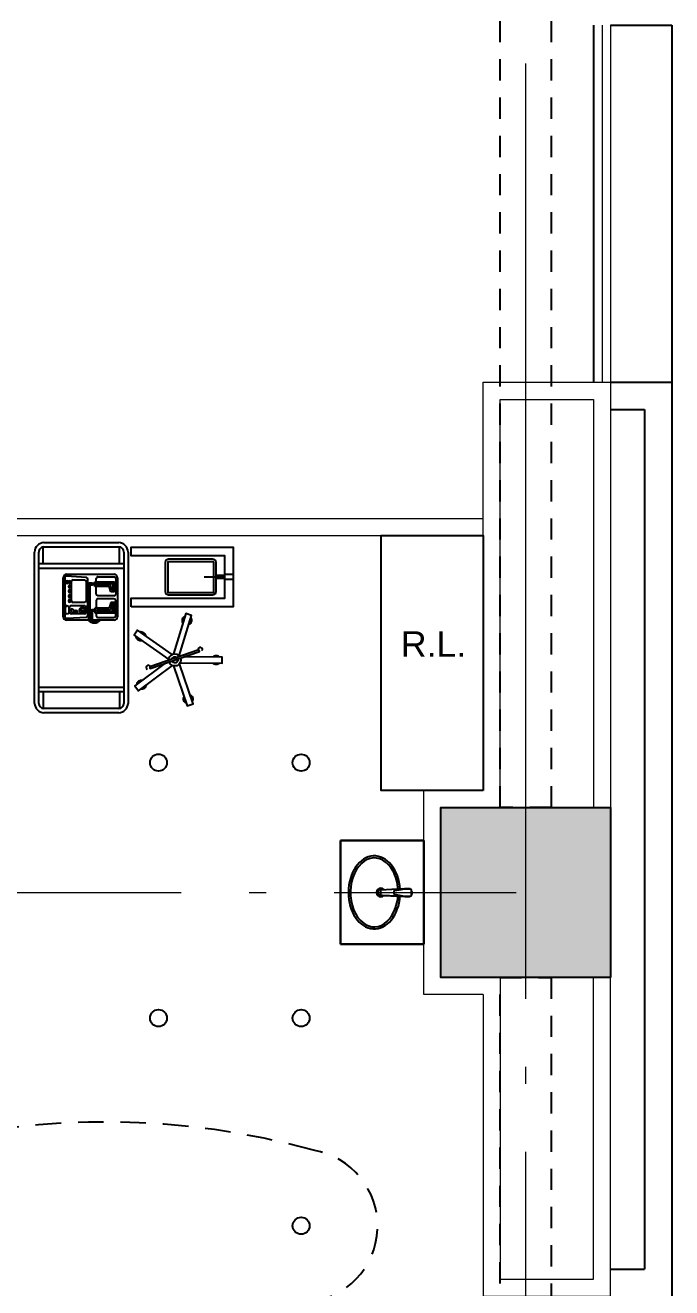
# Model space of a CAD drawing. Header units: metres. Extents: x -22 to 564, y 0 to 143.
# Drawn here: x 143.03 to 146.84, y 38.55 to 45.98 of the extents above; entities that cross this region are included whole.
import ezdxf
from ezdxf.enums import TextEntityAlignment as Align

# ---------------------------------------------------------------- set-up
doc = ezdxf.new("R2010")
doc.units = ezdxf.units.M
for name, pattern in [('EJES630', [6.3, 5.5, -0.4, 0, -0.4]), ('XREF 1N NEURO-ONCOLOGIA$0$HIDDE150', [0.24, 0.15, -0.09]), ('XREF 1N NEURO-ONCOLOGIA$0$HIDDEN2', [0.1875, 0.125, -0.0625])]:
    doc.linetypes.add(name, pattern=pattern)
for name, color, linetype, lineweight in [('EJES', 11, 'EJES630', 0), ('XREF 1N NEURO-ONCOLOGIA$0$HERRERIAS', 1, 'Continuous', 18), ('XREF 1N NEURO-ONCOLOGIA$0$MUROS DE TABLAROCA', 150, 'Continuous', 13)]:
    doc.layers.add(name, color=color, linetype=linetype, lineweight=lineweight)
for name, color, linetype in [('TEXTO', 7, 'Continuous'), ('XREF 1N NEURO-ONCOLOGIA$0$-CG-M-WALL', 7, 'Continuous'), ('XREF 1N NEURO-ONCOLOGIA$0$COLUMNAS', 6, 'Continuous'), ('XREF 1N NEURO-ONCOLOGIA$0$CONTRAVENTEOS', 6, 'XREF 1N NEURO-ONCOLOGIA$0$HIDDEN2'), ('XREF 1N NEURO-ONCOLOGIA$0$LAMPARAS 1', 112, 'Continuous'), ('XREF 1N NEURO-ONCOLOGIA$0$MOBILIARIO', 161, 'Continuous'), ('XREF 1N NEURO-ONCOLOGIA$0$Mobiliario Fijo', 40, 'Continuous'), ('XREF 1N NEURO-ONCOLOGIA$0$MUROS BAJOS', 2, 'Continuous'), ('XREF 1N NEURO-ONCOLOGIA$0$NOVIDESA', 11, 'Continuous'), ('XREF 1N NEURO-ONCOLOGIA$0$PLAFONES', 20, 'XREF 1N NEURO-ONCOLOGIA$0$HIDDE150'), ('XREF 1N NEURO-ONCOLOGIA$0$TEX-MOB', 4, 'Continuous')]:
    doc.layers.add(name, color=color, linetype=linetype)
doc.styles.add('100 LOCALES 25', font='arial.ttf', dxfattribs={"height": 0.25})
doc.styles.add('XREF 1N NEURO-ONCOLOGIA$0$HANDLET', font='romans.shx')

# ---------------------------------------------------------------- blocks, each defined once
blk = doc.blocks.new('XREF 1N NEURO-ONCOLOGIA$0$A$Cd5227eae')
for p, q in [((0.05, 0.375), (0.05, 0.4746)), ((0.055, 0.5), (0.495, 0.5)), ((0.055, 0.475), (0.495, 0.475)), ((0.5, 0.375), (0.5, 0.475)), ((0, -0.445), (0, 0.445)), ((0.025, -0.445), (0.025, 0.445)), ((0.525, 0.375), (0.025, 0.375)), ((0.525, 0.445), (0.525, -0.445)), ((0.55, 0.445), (0.55, -0.445)), ((0.525, 0.35), (0.025, 0.35)), ((0.0623, -0.2939), (0.0623, -0.0639)), ((0.0728, -0.069), (0.0728, -0.1599)), ((0.0823, -0.0439), (0.2234, -0.0439)), ((0.1772, -0.059), (0.0828, -0.059)), ((0.1872, -0.0873), (0.1872, -0.069)), ((0.2186, -0.0457), (0.2099, -0.047)), ((0.2186, -0.0508), (0.2099, -0.0521)), ((0.2186, -0.0559), (0.2099, -0.0572)), ((0.2186, -0.061), (0.2099, -0.0622)), ((0.2186, -0.0661), (0.2099, -0.0673)), ((0.2186, -0.0711), (0.2099, -0.0724)), ((0.2326, -0.0481), (0.2239, -0.0494)), ((0.2326, -0.0532), (0.2239, -0.0545)), ((0.2326, -0.0583), (0.2239, -0.0596)), ((0.2326, -0.0634), (0.2239, -0.0646)), ((0.2326, -0.0684), (0.2239, -0.0697)), ((0.2326, -0.0735), (0.2239, -0.0748)), ((0.2334, -0.0439), (0.3623, -0.0439)), ((0.236, -0.0717), (0.236, -0.2849)), ((0.3612, -0.0551), (0.2449, -0.0617)), ((0.3723, -0.2928), (0.3723, -0.0651)), ((0.3823, -0.0639), (0.3823, -0.2939)), ((0.0805, -0.0873), (0.0805, -0.1473)), ((0.1963, -0.0873), (0.0805, -0.0873)), ((0.0805, -0.1473), (0.1021, -0.1473)), ((0.0826, -0.0893), (0.0826, -0.1453)), ((0.1946, -0.0893), (0.0826, -0.0893)), ((0.0826, -0.1453), (0.1006, -0.1453)), ((0.0905, -0.0973), (0.0905, -0.1373)), ((0.1863, -0.0973), (0.0905, -0.0973)), ((0.0905, -0.1373), (0.0946, -0.1373)), ((0.0946, -0.1373), (0.1041, -0.1056)), ((0.1006, -0.1453), (0.1103, -0.1139)), ((0.1021, -0.1473), (0.1115, -0.1156)), ((0.1041, -0.1056), (0.1863, -0.1056)), ((0.1103, -0.1139), (0.1946, -0.1139)), ((0.1115, -0.1156), (0.1963, -0.1156)), ((0.1863, -0.1056), (0.1863, -0.0973)), ((0.1872, -0.1599), (0.1872, -0.1156)), ((0.1946, -0.1139), (0.1946, -0.0893)), ((0.1963, -0.1156), (0.1963, -0.0873)), ((0.1963, -0.0936), (0.1963, -0.1093)), ((0.1987, -0.0936), (0.1963, -0.0936)), ((0.1963, -0.1093), (0.1987, -0.1093)), ((0.1987, -0.1093), (0.1987, -0.0936)), ((0.1987, -0.0971), (0.2049, -0.0971)), ((0.1987, -0.1058), (0.2105, -0.1058)), ((0.2186, -0.0762), (0.2099, -0.0775)), ((0.2186, -0.0813), (0.2099, -0.0826)), ((0.2186, -0.0864), (0.2099, -0.0876)), ((0.2186, -0.0915), (0.2099, -0.0927)), ((0.2326, -0.0786), (0.2239, -0.0799)), ((0.2326, -0.0837), (0.2239, -0.085)), ((0.2326, -0.0888), (0.2239, -0.09)), ((0.2326, -0.0939), (0.2239, -0.0951)), ((0.2326, -0.0989), (0.2239, -0.1002)), ((0.2326, -0.104), (0.2239, -0.1053)), ((0.2326, -0.1091), (0.2239, -0.1104)), ((0.2326, -0.1142), (0.2239, -0.1155)), ((0.2326, -0.1193), (0.2239, -0.1205)), ((0.2326, -0.1244), (0.2239, -0.1256)), ((0.2326, -0.1294), (0.2239, -0.1307)), ((0.2326, -0.1345), (0.2239, -0.1358)), ((0.2326, -0.1396), (0.2239, -0.1409)), ((0.2326, -0.1447), (0.2239, -0.1459)), ((0.2467, -0.1198), (0.2467, -0.0905)), ((0.2567, -0.0805), (0.3338, -0.0805)), ((0.3338, -0.1298), (0.2567, -0.1298)), ((0.2567, -0.1484), (0.3237, -0.1484)), ((0.2815, -0.1083), (0.2601, -0.0995)), ((0.2823, -0.1064), (0.2609, -0.0976)), ((0.3438, -0.0905), (0.3438, -0.1198)), ((0.3491, -0.1208), (0.3491, -0.0895)), ((0.3581, -0.0805), (0.3587, -0.0805)), ((0.3587, -0.1298), (0.3581, -0.1298)), ((0.3677, -0.0895), (0.3677, -0.1208)), ((0.0728, -0.2888), (0.0728, -0.1979)), ((0.0805, -0.2705), (0.0805, -0.2105)), ((0.0805, -0.2105), (0.1021, -0.2105)), ((0.0826, -0.2685), (0.0826, -0.2125)), ((0.0826, -0.2125), (0.1006, -0.2125)), ((0.0828, -0.1699), (0.1772, -0.1699)), ((0.0828, -0.1879), (0.1772, -0.1879)), ((0.0905, -0.2605), (0.0905, -0.2205)), ((0.0905, -0.2205), (0.0946, -0.2205)), ((0.0946, -0.2205), (0.1041, -0.2522)), ((0.1006, -0.2125), (0.1103, -0.2439)), ((0.1021, -0.2105), (0.1115, -0.2422)), ((0.1872, -0.1979), (0.1872, -0.2422)), ((0.2326, -0.1498), (0.2239, -0.151)), ((0.2326, -0.1548), (0.2239, -0.1561)), ((0.2326, -0.1599), (0.2239, -0.1612)), ((0.2326, -0.165), (0.2239, -0.1663)), ((0.2326, -0.1701), (0.2239, -0.1714)), ((0.2326, -0.1752), (0.2239, -0.1764)), ((0.2326, -0.1803), (0.2239, -0.1815)), ((0.2326, -0.1853), (0.2239, -0.1866)), ((0.2326, -0.1904), (0.2239, -0.1917)), ((0.2326, -0.1955), (0.2239, -0.1968)), ((0.2326, -0.2006), (0.2239, -0.2019)), ((0.2326, -0.2057), (0.2239, -0.2069)), ((0.2326, -0.2107), (0.2239, -0.212)), ((0.2326, -0.2158), (0.2239, -0.2171)), ((0.2326, -0.2209), (0.2239, -0.2222)), ((0.2467, -0.2711), (0.2467, -0.1584)), ((0.3337, -0.1584), (0.3337, -0.2711)), ((0.1963, -0.2705), (0.0805, -0.2705)), ((0.1946, -0.2685), (0.0826, -0.2685)), ((0.1863, -0.2605), (0.0905, -0.2605)), ((0.1041, -0.2522), (0.1863, -0.2522)), ((0.1103, -0.2439), (0.1946, -0.2439)), ((0.1115, -0.2422), (0.1963, -0.2422)), ((0.1863, -0.2522), (0.1863, -0.2605)), ((0.1872, -0.2705), (0.1872, -0.2888)), ((0.1946, -0.2439), (0.1946, -0.2685)), ((0.1963, -0.2422), (0.1963, -0.2705)), ((0.1963, -0.2485), (0.1963, -0.2642)), ((0.1987, -0.2485), (0.1963, -0.2485)), ((0.1963, -0.2642), (0.1987, -0.2642)), ((0.1987, -0.2642), (0.1987, -0.2485)), ((0.1987, -0.252), (0.2092, -0.252)), ((0.1987, -0.2607), (0.2105, -0.2607)), ((0.2105, -0.2607), (0.2092, -0.252)), ((0.2156, -0.2607), (0.2143, -0.252)), ((0.2207, -0.2607), (0.2194, -0.252)), ((0.2326, -0.226), (0.2239, -0.2273)), ((0.2326, -0.2311), (0.2239, -0.2323)), ((0.2326, -0.2362), (0.2239, -0.2374)), ((0.2326, -0.2412), (0.2239, -0.2425)), ((0.2326, -0.2463), (0.2239, -0.2476)), ((0.2257, -0.2607), (0.2245, -0.252)), ((0.2308, -0.2607), (0.2296, -0.252)), ((0.2449, -0.2949), (0.3623, -0.3028)), ((0.3237, -0.2811), (0.2567, -0.2811)), ((0.525, -0.35), (0.025, -0.35)), ((0.3623, -0.3139), (0.0823, -0.3139)), ((0.1772, -0.2988), (0.0828, -0.2988)), ((0.025, -0.375), (0.525, -0.375)), ((0.05, -0.375), (0.05, -0.475)), ((0.5, -0.375), (0.5, -0.475)), ((0.495, -0.475), (0.055, -0.475)), ((0.495, -0.5), (0.055, -0.5))]:
    blk.add_line(p, q)
blk.add_circle((0.271, -0.1031), 0.0142)
for centre, radius, start, end in [((0.055, 0.445), 0.055, 90, 180), ((0.055, 0.445), 0.03, 90, 180), ((0.495, 0.445), 0.055, 0, 90), ((0.495, 0.445), 0.03, 0, 90), ((0.495, 0.445), 0.03, 0, 90), ((0.0823, -0.0639), 0.02, 90, 180), ((0.0828, -0.069), 0.01, 90, 180), ((0.1981, -0.076), 0.0477, 43.75531, 137.65966), ((0.199, -0.0726), 0.0377, 48.78092, 130.26383), ((0.1772, -0.069), 0.01, 0, 90), ((0.2118, -0.0445), 0.00318, 169.97079, 233.1301), ((0.2118, -0.0495), 0.00318, 126.8699, 233.1301), ((0.2118, -0.0546), 0.00318, 126.8699, 233.1301), ((0.2118, -0.0597), 0.00318, 126.8699, 233.1301), ((0.2118, -0.0648), 0.00318, 126.8699, 233.1301), ((0.2118, -0.0699), 0.00318, 126.8699, 233.1301), ((0.2118, -0.0749), 0.00318, 126.8699, 233.1301), ((0.2167, -0.0432), 0.00318, 306.8699, 346.94715), ((0.2167, -0.0483), 0.00318, 306.8699, 53.13011), ((0.2167, -0.0533), 0.00318, 306.8699, 53.1301), ((0.2167, -0.0584), 0.00318, 306.8699, 53.13011), ((0.2167, -0.0635), 0.00318, 306.8699, 53.13011), ((0.2167, -0.0686), 0.00318, 306.8699, 53.1301), ((0.2167, -0.0737), 0.00318, 306.8699, 53.13011), ((0.2258, -0.0469), 0.00318, 126.8699, 233.1301), ((0.2258, -0.0519), 0.00318, 126.8699, 233.1301), ((0.2258, -0.057), 0.00318, 126.8699, 233.1301), ((0.2258, -0.0621), 0.00318, 126.8699, 233.1301), ((0.2258, -0.0672), 0.00318, 126.8699, 233.1301), ((0.2258, -0.0723), 0.00318, 126.8699, 233.1301), ((0.2307, -0.0456), 0.00318, 306.8699, 53.1301), ((0.2307, -0.0507), 0.00318, 306.8699, 53.13011), ((0.2307, -0.0557), 0.00318, 306.8699, 53.1301), ((0.2307, -0.0608), 0.00318, 306.8699, 53.13011), ((0.2307, -0.0659), 0.00318, 306.8699, 53.13011), ((0.2307, -0.071), 0.00318, 306.8699, 53.1301), ((0.2307, -0.0761), 0.00318, 306.8699, 53.13011), ((0.246, -0.0717), 0.01, 96.34019, 180), ((0.3623, -0.0651), 0.01, 0, 96.34019), ((0.3623, -0.0639), 0.02, 0, 90), ((0.2044, -0.0915), 0.00557, 265.16623, 347.73161), ((0.2118, -0.08), 0.00318, 126.8699, 233.1301), ((0.2118, -0.0851), 0.00318, 126.8699, 233.1301), ((0.2118, -0.0902), 0.00318, 126.8699, 233.1301), ((0.2078, -0.0948), 0.0113, 283.56273, 17.4393), ((0.2167, -0.0788), 0.00318, 306.8699, 53.13011), ((0.2167, -0.0838), 0.00318, 306.8699, 53.1301), ((0.2167, -0.0889), 0.00318, 306.8699, 53.13011), ((0.2258, -0.0773), 0.00318, 126.8699, 233.1301), ((0.2258, -0.0824), 0.00318, 126.8699, 233.1301), ((0.2258, -0.0875), 0.00318, 126.8699, 233.1301), ((0.2258, -0.0926), 0.00318, 126.8699, 233.1301), ((0.2258, -0.0977), 0.00318, 126.8699, 233.1301), ((0.2258, -0.1028), 0.00318, 126.8699, 233.1301), ((0.2258, -0.1078), 0.00318, 126.8699, 233.1301), ((0.2258, -0.1129), 0.00318, 126.8699, 233.1301), ((0.2258, -0.118), 0.00318, 126.8699, 233.1301), ((0.2258, -0.1231), 0.00318, 126.8699, 233.1301), ((0.2258, -0.1282), 0.00318, 126.8699, 233.1301), ((0.2258, -0.1332), 0.00318, 126.8699, 233.1301), ((0.2258, -0.1383), 0.00318, 126.8699, 233.1301), ((0.2258, -0.1434), 0.00318, 126.8699, 233.1301), ((0.2258, -0.1485), 0.00318, 126.8699, 233.1301), ((0.2307, -0.0812), 0.00318, 306.8699, 53.13011), ((0.2307, -0.0862), 0.00318, 306.8699, 53.1301), ((0.2307, -0.0913), 0.00318, 306.8699, 53.13011), ((0.2307, -0.0964), 0.00318, 306.8699, 53.13011), ((0.2307, -0.1015), 0.00318, 306.8699, 53.1301), ((0.2307, -0.1066), 0.00318, 306.8699, 53.13011), ((0.2307, -0.1116), 0.00318, 306.8699, 53.13011), ((0.2307, -0.1167), 0.00318, 306.8699, 53.1301), ((0.2307, -0.1218), 0.00318, 306.8699, 53.13011), ((0.2307, -0.1269), 0.00318, 306.8699, 53.13011), ((0.2307, -0.132), 0.00318, 306.8699, 53.1301), ((0.2307, -0.1371), 0.00318, 306.8699, 53.13011), ((0.2307, -0.1421), 0.00318, 306.8699, 53.13011), ((0.2307, -0.1472), 0.00318, 306.8699, 53.1301), ((0.2567, -0.0905), 0.01, 90, 180), ((0.2567, -0.1198), 0.01, 180, 270), ((0.2567, -0.1584), 0.01, 90, 180), ((0.2676, -0.1031), 0.016, 53.82594, 306.17406), ((0.2605, -0.0986), 0.00103, 67.71275, 247.71275), ((0.2819, -0.1073), 0.00103, 247.71275, 67.71275), ((0.3237, -0.1584), 0.01, 0, 90), ((0.3338, -0.0905), 0.01, 0, 90), ((0.3338, -0.1198), 0.01, 270, 0), ((0.3581, -0.0895), 0.009, 90, 180), ((0.3581, -0.1208), 0.009, 180, 270), ((0.3587, -0.0895), 0.009, 0, 90), ((0.3587, -0.1208), 0.009, 270, 0), ((0.0828, -0.1599), 0.01, 180, 270), ((0.0828, -0.1979), 0.01, 90, 180), ((0.1772, -0.1599), 0.01, 270, 0), ((0.1772, -0.1979), 0.01, 0, 90), ((0.2258, -0.1536), 0.00318, 126.8699, 233.1301), ((0.2258, -0.1587), 0.00318, 126.8699, 233.1301), ((0.2258, -0.1637), 0.00318, 126.8699, 233.1301), ((0.2258, -0.1688), 0.00318, 126.8699, 233.1301), ((0.2258, -0.1739), 0.00318, 126.8699, 233.1301), ((0.2258, -0.179), 0.00318, 126.8699, 233.1301), ((0.2258, -0.1841), 0.00318, 126.8699, 233.1301), ((0.2258, -0.1891), 0.00318, 126.8699, 233.1301), ((0.2258, -0.1942), 0.00318, 126.8699, 233.1301), ((0.2258, -0.1993), 0.00318, 126.8699, 233.1301), ((0.2258, -0.2044), 0.00318, 126.8699, 233.1301), ((0.2258, -0.2095), 0.00318, 126.8699, 233.1301), ((0.2258, -0.2146), 0.00318, 126.8699, 233.1301), ((0.2258, -0.2196), 0.00318, 126.8699, 233.1301), ((0.2258, -0.2247), 0.00318, 126.8699, 233.1301), ((0.2307, -0.1523), 0.00318, 306.8699, 53.13011), ((0.2307, -0.1574), 0.00318, 306.8699, 53.13011), ((0.2307, -0.1625), 0.00318, 306.8699, 53.1301), ((0.2307, -0.1675), 0.00318, 306.8699, 53.13011), ((0.2307, -0.1726), 0.00318, 306.8699, 53.13011), ((0.2307, -0.1777), 0.00318, 306.8699, 53.1301), ((0.2307, -0.1828), 0.00318, 306.8699, 53.13011), ((0.2307, -0.1879), 0.00318, 306.8699, 53.13011), ((0.2307, -0.193), 0.00318, 306.8699, 53.1301), ((0.2307, -0.198), 0.00318, 306.8699, 53.13011), ((0.2307, -0.2031), 0.00318, 306.8699, 53.13011), ((0.2307, -0.2082), 0.00318, 306.8699, 53.1301), ((0.2307, -0.2133), 0.00318, 306.8699, 53.13011), ((0.2307, -0.2184), 0.00318, 306.8699, 53.13011), ((0.2307, -0.2234), 0.00318, 306.8699, 53.1301), ((0.0823, -0.2939), 0.02, 180, 270), ((0.0828, -0.2888), 0.01, 180, 270), ((0.1772, -0.2888), 0.01, 270, 0), ((0.2117, -0.2538), 0.00304, 27.28714, 143.50261), ((0.213, -0.2595), 0.00282, 205.63373, 334.36627), ((0.2168, -0.2539), 0.00318, 36.8699, 143.1301), ((0.2181, -0.2588), 0.00318, 216.8699, 323.13011), ((0.2219, -0.254), 0.00325, 38.54155, 141.45845), ((0.2232, -0.2595), 0.00282, 205.63373, 334.36626), ((0.2258, -0.2298), 0.00318, 126.8699, 233.1301), ((0.2258, -0.2349), 0.00318, 126.8699, 233.1301), ((0.2258, -0.24), 0.00318, 126.8699, 233.1301), ((0.2258, -0.245), 0.00318, 126.8699, 233.1301), ((0.2221, -0.2501), 0.00303, 321.15243, 54.81757), ((0.227, -0.2539), 0.00318, 36.8699, 143.1301), ((0.2283, -0.2588), 0.00318, 216.8699, 323.13011), ((0.2138, -0.2513), 0.0194, 331.09275, 14.84687), ((0.2307, -0.2285), 0.00318, 306.8699, 53.13011), ((0.2307, -0.2336), 0.00318, 306.8699, 53.13011), ((0.2307, -0.2387), 0.00318, 306.8699, 53.1301), ((0.2307, -0.2438), 0.00318, 306.8699, 53.13011), ((0.246, -0.2849), 0.01, 180, 263.65981), ((0.2567, -0.2711), 0.01, 180, 270), ((0.3237, -0.2711), 0.01, 270, 0), ((0.3623, -0.2928), 0.01, 270, 0), ((0.3623, -0.2939), 0.02, 270, 0), ((0.055, -0.445), 0.055, 180, 270), ((0.055, -0.445), 0.03, 180, 270), ((0.495, -0.445), 0.055, 270, 0), ((0.495, -0.445), 0.03, 270, 0)]:
    blk.add_arc(centre, radius, start, end)
at = {"extrusion": (0, 0, -1)}
for centre, major_axis, ratio, start_param, end_param in [((0.304, -0.0945), (-0.00411, 0.00713), 0.581852, 3.071382, 6.44697), ((0.305, -0.094), (-0.00411, 0.00713), 0.581852, -3.141592653589793, 3.141592653589793), ((0.3258, -0.0997), (-0.0066, 0.0114), 0.55636, 2.953797, 6.470981), ((0.3281, -0.0983), (-0.0066, 0.0114), 0.55636, -3.141592653589793, 3.141592653589793), ((0.3434, -0.1573), (0, 0.00823), 0.581852, 2.937621, 6.487157), ((0.3434, -0.1859), (0, 0.00823), 0.581852, 2.937621, 6.487157), ((0.3434, -0.2147), (0, 0.00823), 0.581852, 2.937621, 6.487157), ((0.3453, -0.1573), (0, 0.00823), 0.581852, -3.141592653589793, 3.141592653589793), ((0.3453, -0.1859), (0, 0.00823), 0.581852, -3.141592653589793, 3.141592653589793), ((0.3453, -0.2147), (0, 0.00823), 0.581852, -3.141592653589793, 3.141592653589793), ((0.3434, -0.2412), (0, 0.00823), 0.581852, 2.937621, 6.487157), ((0.3434, -0.268), (0, 0.00823), 0.581852, 2.937621, 6.487157), ((0.3453, -0.2412), (0, 0.00823), 0.581852, -3.141592653589793, 3.141592653589793), ((0.3453, -0.268), (0, 0.00823), 0.581852, -3.141592653589793, 3.141592653589793), ((0.3582, -0.268), (0, 0.00823), 0.581852, 2.937621, 6.487157), ((0.3602, -0.268), (0, 0.00823), 0.581852, -3.141592653589793, 3.141592653589793)]:
    blk.add_ellipse(centre, major_axis=major_axis, ratio=ratio, start_param=start_param, end_param=end_param, dxfattribs=at)
blk = doc.blocks.new('XREF 1N NEURO-ONCOLOGIA$0$A$Cb50c1324')
blk.add_line((-0.0279, -0.1301), (-0.0279, 0.1757))
for points in [[(-0.0552, 0.0463), (-0.137, 0.2805), (-0.103, 0.2924), (-0.0279, 0.0774)], [(-0.0133, 0.0557), (0.1873, 0.2017), (0.2085, 0.1726), (0.0079, 0.0266)], [(-0.0591, 0.0047), (-0.3073, 0.0046), (-0.3073, 0.0406), (-0.0592, 0.0408)], [(0.0079, 0.0189), (0.2083, -0.1274), (0.1871, -0.1565), (-0.0134, -0.0102)], [(-0.0279, -0.0365), (-0.0957, -0.2488), (-0.13, -0.2379), (-0.0546, -0.0015)]]:
    blk.add_lwpolyline(points)
blk.add_lwpolyline([(-0.0279, 0.194, -2.414214), (-0.0279, 0.1759), (-0.0189, 0.1759), (-0.0189, -0.1304), (-0.0279, -0.1304, -2.414214), (-0.0279, -0.1484)], format="xyb")
for centre, radius, start, end in [((-0.1081, 0.2525), 0.027, 151.05949, 247.43886), ((-0.1081, 0.2525), 0.027, 331.05949, 67.43886), ((0.1687, 0.166), 0.027, 77.86476, 174.24413), ((0.1687, 0.166), 0.027, 257.86476, 354.24413), ((-0.2712, 0.0226), 0.027, 41.84183, 138.2212), ((-0.2712, 0.0226), 0.027, 221.84183, 318.2212), ((-0.0279, 0.0228), 0.036, 90, 270), ((-0.0279, 0.0228), 0.018, 90, 270), ((-0.0279, 0.0228), 0.036, 284.47751, 75.52249), ((-0.0279, 0.0228), 0.018, 300, 60), ((0.1686, -0.1207), 0.027, 185.68364, 282.06301), ((0.1686, -0.1207), 0.027, 5.68364, 102.06301), ((-0.1019, -0.209), 0.027, 114.11859, 210.49796), ((-0.1019, -0.209), 0.027, 294.11859, 30.49796)]:
    blk.add_arc(centre, radius, start, end)
blk = doc.blocks.new('XREF 1N NEURO-ONCOLOGIA$0$MESAMAYO')
for p, q in [((-0.015, 0), (-0.015, -0.05)), ((0.015, 0), (0.015, -0.05)), ((-0.009, -0.05), (-0.009, -0.1)), ((0, -0.05), (0, -0.1708)), ((0.009, -0.05), (0.009, -0.1)), ((-0.009, -0.1), (0.009, -0.1))]:
    blk.add_line(p, q)
for points in [[(0.175, -0.6), (0.125, -0.6), (0.125, -0.05), (-0.125, -0.05), (-0.125, -0.6), (-0.175, -0.6), (-0.175, 0), (0.175, 0)], [(-0.09, -0.115), (-0.09, -0.385), (0.09, -0.385), (0.09, -0.115)]]:
    blk.add_lwpolyline(points, close=True)
blk.add_lwpolyline([(-0.085, -0.1, 0.414214), (-0.105, -0.12), (-0.105, -0.38, 0.414214), (-0.085, -0.4), (0.085, -0.4, 0.414214), (0.105, -0.38), (0.105, -0.12, 0.414214), (0.085, -0.1)], format="xyb", close=True)
blk = doc.blocks.new('XREF 1N NEURO-ONCOLOGIA$0$A$C35ba1ef8')
at = {"layer": 'XREF 1N NEURO-ONCOLOGIA$0$Mobiliario Fijo'}
for p, q in [((0.49, 0.61), (0, 0.61)), ((0, 0.61), (0, 0)), ((0, 0), (0, 0.61)), ((0, 0.61), (0.49, 0.61)), ((0.49, 0), (0.49, 0.61)), ((0.49, 0.61), (0.49, 0)), ((0, 0), (0.49, 0)), ((0.49, 0), (0, 0))]:
    blk.add_line(p, q, dxfattribs=at)
for radius in [0.025, 0.0175]:
    blk.add_circle((0.2377, 0.305), radius, dxfattribs=at)
at = {"layer": 'XREF 1N NEURO-ONCOLOGIA$0$Mobiliario Fijo', "extrusion": (0, 0, -1)}
blk.add_ellipse((0.1993, 0.305), major_axis=(0, -0.215), ratio=0.709302, start_param=4.791428, end_param=10.907664, dxfattribs=at)
at = {"layer": 'XREF 1N NEURO-ONCOLOGIA$0$Mobiliario Fijo'}
blk.add_open_spline([(0.3393, 0.2887), (0.337, 0.2492), (0.3265, 0.2108), (0.2777, 0.1213), (0.2246, 0.0929), (0.1271, 0.1171), (0.0818, 0.1714), (0.0497, 0.3139), (0.0644, 0.3976), (0.1377, 0.5016), (0.1921, 0.5201), (0.2874, 0.4783), (0.3279, 0.4156), (0.3382, 0.3351), (0.3389, 0.3282), (0.3393, 0.3213)], degree=3, knots=[4.791428, 4.791428, 4.791428, 4.791428, 5.367357, 5.367357, 6.457084, 6.457084, 7.54681, 7.54681, 8.636537, 8.636537, 9.726264, 9.726264, 10.81599, 10.81599, 10.916607, 10.916607, 10.916607, 10.916607], dxfattribs=at)
blk.add_wipeout([(0.4172, 0.3179), (0.4173, 0.3177), (0.4179, 0.3165), (0.4183, 0.3156), (0.4184, 0.3153), (0.4187, 0.3144), (0.4189, 0.3139), (0.4192, 0.3129), (0.4194, 0.312), (0.4197, 0.3107), (0.4198, 0.3102), (0.4199, 0.3094), (0.42, 0.3084), (0.4201, 0.3076), (0.4201, 0.3071), (0.4201, 0.3053), (0.42, 0.3038), (0.42, 0.3036), (0.4199, 0.3027), (0.4198, 0.3017), (0.4197, 0.3013), (0.4194, 0.3), (0.4194, 0.2998), (0.419, 0.2985), (0.4188, 0.2978), (0.4183, 0.2964), (0.4181, 0.2961), (0.4177, 0.2951), (0.4173, 0.2944), (0.4172, 0.2942), (0.4172, 0.2933), (0.4171, 0.2929), (0.417, 0.2921), (0.417, 0.2917), (0.4168, 0.2911), (0.4168, 0.2908), (0.4166, 0.2903), (0.4165, 0.2898), (0.4163, 0.2894), (0.4162, 0.2891), (0.416, 0.2887), (0.4157, 0.2882), (0.4156, 0.2879), (0.4153, 0.2874), (0.4149, 0.2869), (0.4146, 0.2864), (0.4144, 0.2861), (0.4143, 0.286), (0.414, 0.2857), (0.4138, 0.2855), (0.4136, 0.2853), (0.4134, 0.2851), (0.4131, 0.2848), (0.4129, 0.2846), (0.4126, 0.2844), (0.4124, 0.2842), (0.4121, 0.284), (0.4114, 0.2835), (0.411, 0.2832), (0.4106, 0.283), (0.4102, 0.2828), (0.4099, 0.2826), (0.4092, 0.2823), (0.4084, 0.2821), (0.4072, 0.2817), (0.4065, 0.2816), (0.405, 0.2814), (0.405, 0.2814), (0.4033, 0.2814), (0.3848, 0.2813), (0.3828, 0.2815), (0.3822, 0.2816), (0.3814, 0.2818), (0.3806, 0.282), (0.3801, 0.2822), (0.3794, 0.2825), (0.3786, 0.2829), (0.3779, 0.2833), (0.3776, 0.2835), (0.3673, 0.2842), (0.2767, 0.2888), (0.2373, 0.2908), (0.2367, 0.291), (0.2365, 0.2914), (0.2365, 0.2921), (0.2364, 0.2932), (0.2365, 0.3205), (0.2365, 0.3207), (0.2368, 0.3211), (0.2371, 0.3212), (0.2374, 0.3213), (0.3776, 0.3286), (0.3782, 0.329), (0.3799, 0.3298), (0.3809, 0.3301), (0.3822, 0.3304), (0.3833, 0.3306), (0.3856, 0.3307), (0.3895, 0.3307), (0.4057, 0.3306), (0.4074, 0.3303), (0.4099, 0.3294), (0.4117, 0.3284), (0.4131, 0.3272), (0.4144, 0.3259), (0.4159, 0.3235), (0.417, 0.3202), (0.4173, 0.3177), (0.4172, 0.2942), (0.4172, 0.2934), (0.4171, 0.2926), (0.4169, 0.2915), (0.4168, 0.2909), (0.4164, 0.291), (0.4162, 0.2903), (0.4161, 0.2898), (0.4157, 0.2889), (0.4154, 0.2882), (0.4151, 0.2877), (0.4143, 0.2866), (0.4139, 0.2862), (0.4131, 0.2854), (0.4131, 0.2854), (0.4124, 0.2848), (0.4118, 0.2845), (0.4114, 0.2842), (0.4107, 0.2839), (0.4101, 0.2836), (0.4092, 0.2833), (0.4086, 0.2832), (0.4081, 0.2831), (0.4075, 0.283), (0.4072, 0.283), (0.4067, 0.283), (0.4063, 0.283), (0.4063, 0.283), (0.4021, 0.283), (0.3991, 0.283), (0.3835, 0.2836), (0.3807, 0.2838), (0.3779, 0.284), (0.3759, 0.2842), (0.3733, 0.2845), (0.37, 0.2849), (0.32, 0.2942), (0.3186, 0.2947), (0.3177, 0.2952), (0.3172, 0.2955), (0.3165, 0.2962), (0.3158, 0.297), (0.3153, 0.2979), (0.3151, 0.2984), (0.3147, 0.3002), (0.3147, 0.3116), (0.3148, 0.3127), (0.3153, 0.3142), (0.3157, 0.3149), (0.3161, 0.3154), (0.3167, 0.3161), (0.3175, 0.3168), (0.3181, 0.3171), (0.3186, 0.3174), (0.32, 0.3178), (0.3211, 0.318), (0.3604, 0.3257), (0.3623, 0.326), (0.3641, 0.3263), (0.3663, 0.3266), (0.3678, 0.3268), (0.3698, 0.3271), (0.3708, 0.3273), (0.3724, 0.3275), (0.3737, 0.3276), (0.3747, 0.3277), (0.3762, 0.3279), (0.3779, 0.3281), (0.3844, 0.3286), (0.4067, 0.3291), (0.4079, 0.329), (0.4103, 0.3284), (0.4122, 0.3274), (0.4128, 0.3269), (0.4135, 0.3264), (0.414, 0.3258), (0.4144, 0.3253), (0.4149, 0.3246), (0.4155, 0.3237), (0.4158, 0.323), (0.4161, 0.3222), (0.4162, 0.3218), (0.4164, 0.3211), (0.4165, 0.3206), (0.4165, 0.32), (0.4165, 0.3196), (0.4165, 0.2929), (0.4165, 0.2922), (0.4165, 0.2916), (0.4164, 0.291), (0.4168, 0.2909), (0.417, 0.2919), (0.4171, 0.2923), (0.4171, 0.2927), (0.4172, 0.2933), (0.4172, 0.2939), (0.4172, 0.2944), (0.4174, 0.306)]).dxf.layer = 'XREF 1N NEURO-ONCOLOGIA$0$Mobiliario Fijo'
for p, q in [((0.3568, 0.325), (0.32, 0.3178)), ((0.32, 0.2942), (0.3568, 0.2871)), ((0.3673, 0.2842), (0.3674, 0.2842))]:
    blk.add_line(p, q, dxfattribs=at)
for points in [[(0.3991, 0.283), (0.4067, 0.283, 0.414214), (0.4165, 0.2929), (0.4165, 0.3192, 0.414214), (0.4067, 0.3291), (0.3991, 0.3291)], [(0.3674, 0.2842), (0.2373, 0.2908, 0.002922), (0.2373, 0.2908, -0.394171), (0.2365, 0.2916)]]:
    blk.add_lwpolyline(points, format="xyb", dxfattribs=at)
for centre, radius, start, end in [((0.3991, 0.1074), 0.2216, 90, 101.01422), ((0.3945, 0.306), 0.0257, 332.49037, 27.1455), ((0.3991, 0.5046), 0.2216, 258.98578, 270)]:
    blk.add_arc(centre, radius, start, end, dxfattribs=at)
blk.add_rational_spline([(0.2365, 0.3205), (0.2365, 0.3212), (0.2373, 0.3213), (0.3023, 0.3246), (0.3674, 0.3279)], [1, 0.731045521611, 1, 1, 1], degree=2, knots=[0, 0, 0, 1.501887, 1.501887, 2.501887, 2.501887, 2.501887], dxfattribs=at)
for points, knots in [([(0.2365, 0.2916), (0.2365, 0.2916), (0.2365, 0.2916), (0.2365, 0.2916), (0.2365, 0.2916), (0.2365, 0.2916), (0.2365, 0.2916), (0.2364, 0.2964), (0.2363, 0.3012), (0.2362, 0.306), (0.2363, 0.3108), (0.2364, 0.3157), (0.2365, 0.3205), (0.2365, 0.3205), (0.2365, 0.3205), (0.2365, 0.3205), (0.2365, 0.3205), (0.2365, 0.3205), (0.2365, 0.3205), (0.2365, 0.3205), (0.2365, 0.3205), (0.2365, 0.3205), (0.2365, 0.3205), (0.2365, 0.3205), (0.2365, 0.3205), (0.2365, 0.3205), (0.2365, 0.3205), (0.2365, 0.3205), (0.2365, 0.3205), (0.2365, 0.3205), (0.2365, 0.3205)], [7, 7, 7, 7, 8, 8, 8, 9, 9, 9, 10, 10, 10, 11, 11, 11, 12, 12, 12, 13, 13, 13, 14, 14, 14, 15, 15, 15, 16, 16, 16, 17, 17, 17, 17]), ([(0.2362, 0.306), (0.2362, 0.306), (0.2362, 0.306), (0.2362, 0.306), (0.2362, 0.306)], [0, 0, 0, 0, 0.002816, 1, 1, 1, 1]), ([(0.32, 0.2942), (0.3194, 0.2944), (0.3179, 0.2949), (0.3162, 0.2963), (0.315, 0.2982), (0.3147, 0.2997), (0.3146, 0.3006), (0.3146, 0.3008), (0.3146, 0.3043), (0.3146, 0.3078), (0.3146, 0.3113), (0.3146, 0.3114), (0.3147, 0.3123), (0.315, 0.3139), (0.3161, 0.3156), (0.3176, 0.317), (0.319, 0.3176), (0.3199, 0.3178), (0.32, 0.3178)], [0, 0, 0, 0, 0.234233, 0.499666, 0.704873, 0.949506, 1, 1, 1, 2, 2, 2, 2.050461, 2.294933, 2.500004, 2.704389, 2.948859, 3, 3, 3, 3]), ([(0.3776, 0.3286), (0.3775, 0.3286), (0.3767, 0.3285), (0.3753, 0.3284), (0.3731, 0.3282), (0.3703, 0.3281), (0.3682, 0.3279), (0.3671, 0.3279)], [0.6038179, 0.6038179, 0.6038179, 0.6038179, 0.6217035, 0.6863283, 0.7680475, 0.8726046, 1, 1, 1, 1]), ([(0.3776, 0.2835), (0.378, 0.2832), (0.379, 0.2826), (0.3808, 0.2819), (0.3836, 0.2813), (0.3872, 0.2813), (0.3929, 0.2814), (0.3981, 0.2814), (0.4028, 0.2814), (0.4057, 0.2814), (0.4083, 0.2819), (0.4105, 0.2829), (0.4123, 0.284), (0.4139, 0.2855), (0.4152, 0.2872), (0.4162, 0.2892), (0.4171, 0.2917), (0.4172, 0.2936), (0.4172, 0.2949), (0.4173, 0.2986), (0.4174, 0.3023), (0.4174, 0.306), (0.4174, 0.3098), (0.4173, 0.3135), (0.4172, 0.3172), (0.4172, 0.3178), (0.4172, 0.3191), (0.4169, 0.3212), (0.4161, 0.3232), (0.415, 0.3251), (0.4136, 0.3268), (0.412, 0.3283), (0.4101, 0.3294), (0.4081, 0.3302), (0.4053, 0.3308), (0.4017, 0.3308), (0.396, 0.3306), (0.3908, 0.3306), (0.3861, 0.3307), (0.3832, 0.3307), (0.3806, 0.3301), (0.3788, 0.3294), (0.3779, 0.3288), (0.3776, 0.3286)], [0, 0, 0, 0, 0.030155, 0.075225, 0.120291, 0.209196, 0.29837, 0.475282, 0.534978, 0.594602, 0.653475, 0.698568, 0.743661, 0.788756, 0.833851, 0.878921, 0.923991, 1, 1, 1, 2, 2, 2, 3, 3, 3, 3.037302, 3.083018, 3.128733, 3.174448, 3.220163, 3.26525, 3.310338, 3.355419, 3.400498, 3.489465, 3.578701, 3.755734, 3.815479, 3.875151, 3.934065, 3.97918, 4, 4, 4, 4]), ([(0.3674, 0.2842), (0.3674, 0.2842), (0.3674, 0.2842), (0.3674, 0.2843), (0.3674, 0.2843)], [0, 0, 0, 0, 0.566627, 1, 1, 1, 1]), ([(0.3674, 0.2842), (0.3685, 0.2841), (0.3704, 0.284), (0.3731, 0.2838), (0.3751, 0.2837), (0.3765, 0.2836), (0.3773, 0.2835), (0.3776, 0.2835), (0.3776, 0.2835)], [0, 0, 0, 0, 0.1168544, 0.2231045, 0.306143, 0.3531837, 0.387216, 0.3894105, 0.3894105, 0.3894105, 0.3894105])]:
    blk.add_open_spline(points, degree=3, knots=knots, dxfattribs=at)
blk = doc.blocks.new('XREF 1N NEURO-ONCOLOGIA$0$C-1')
at = {"layer": 'XREF 1N NEURO-ONCOLOGIA$0$-CG-M-WALL', "true_color": 0x636466}
h = blk.add_hatch(color=251, dxfattribs=at)
h.dxf.hatch_style = 1
h.paths.add_polyline_path([(-0.5, -0.5), (-0.5, 0.5), (0.5, 0.5), (0.5, -0.5)])
blk.add_lwpolyline([(-0.5, -0.5), (-0.5, 0.5), (0.5, 0.5), (0.5, -0.5)], close=True)
blk = doc.blocks.new('XREF 1N NEURO-ONCOLOGIA')
at = {"layer": 'XREF 1N NEURO-ONCOLOGIA$0$CONTRAVENTEOS', "elevation": 0}
for points in [[(1.0739, -1.4124), (6.9239, -1.4124), (6.9239, -1.7124), (1.0739, -1.7124)], [(7.9239, -1.4124), (15.0239, -1.4124), (15.0239, -1.7124), (7.9239, -1.7124)]]:
    blk.add_lwpolyline(points, close=True, dxfattribs=at)
at = {"layer": 'XREF 1N NEURO-ONCOLOGIA$0$HERRERIAS'}
for p, q in [((12.5239, -2.0124), (10.4239, -2.0124, 0)), ((12.5239, -2.0624), (10.4239, -2.0624, 0))]:
    blk.add_line(p, q, dxfattribs=at)
at = {"layer": 'XREF 1N NEURO-ONCOLOGIA$0$LAMPARAS 1'}
for centre in [(6.685, 0.5981), (8.1872, 0.5981), (5.4632, -0.2413), (5.4632, -0.2413), (6.6849, -0.2413), (8.1871, -0.2413)]:
    blk.add_circle(centre, 0.05, dxfattribs=at)
at = {"layer": 'XREF 1N NEURO-ONCOLOGIA$0$Mobiliario Fijo'}
blk.add_lwpolyline([(8.0239, -1.3124), (8.0239, -0.7124), (9.5239, -0.7124), (9.5239, -1.3124)], close=True, dxfattribs=at)
at = {"layer": 'XREF 1N NEURO-ONCOLOGIA$0$MUROS BAJOS'}
for p, q in [((12.5239, -1.9624), (10.4239, -1.9624)), ((12.5239, -2.4224), (10.4239, -2.4224))]:
    blk.add_line(p, q, dxfattribs=at)
at = {"layer": 'XREF 1N NEURO-ONCOLOGIA$0$MUROS DE TABLAROCA'}
for p, q in [((9.6239, 3.9376), (9.6239, -1.3123)), ((9.5239, 3.8376), (9.5239, -1.3124))]:
    blk.add_line(p, q, dxfattribs=at)
for points in [[(6.9239, -1.4124), (6.9239, -1.0624), (7.9239, -1.0624), (7.9239, -1.4124)], [(6.8239, -1.3124), (5.0489, -1.3124), (5.0489, -2.0624), (6.9239, -2.0624)], [(8.0239, -1.3124), (10.4239, -1.3124), (10.4239, -2.0624), (7.9239, -2.0624)], [(6.9239, -1.4124), (5.1489, -1.4124), (5.1489, -1.9624), (6.9239, -1.9624)], [(7.9239, -1.4124), (10.3239, -1.4124), (10.3239, -1.9624), (7.9239, -1.9624)]]:
    blk.add_lwpolyline(points, dxfattribs=at)
at = {"layer": 'XREF 1N NEURO-ONCOLOGIA$0$NOVIDESA'}
for p, q in [((5.2089, -2.0624, 0), (5.2089, -2.2624, 0)), ((10.2639, -2.0624, 0), (10.2639, -2.2624, 0)), ((10.4239, -2.0624, 0), (10.4239, -2.4224)), ((12.5239, -2.0624), (12.5239, -2.4224))]:
    blk.add_line(p, q, dxfattribs=at)
for points in [[(10.2639, -2.2624), (5.2089, -2.2624)], [(10.4239, -2.4224), (5.0489, -2.4224)]]:
    blk.add_lwpolyline(points, dxfattribs=at)
at = {"layer": 'XREF 1N NEURO-ONCOLOGIA$0$COLUMNAS'}
blk.add_blockref('XREF 1N NEURO-ONCOLOGIA$0$C-1', (7.4239, -1.5624, 0), dxfattribs=at)
at = {"layer": 'XREF 1N NEURO-ONCOLOGIA$0$MOBILIARIO'}
for name, p, rotation in [('XREF 1N NEURO-ONCOLOGIA$0$A$Cd5227eae', (8.981, 0.7772, 0), 89.99999999999999), ('XREF 1N NEURO-ONCOLOGIA$0$MESAMAYO', (9.2786, 0.1583, 0), 180)]:
    blk.add_blockref(name, p, dxfattribs=dict(at, rotation=rotation))
at = {"layer": 'XREF 1N NEURO-ONCOLOGIA$0$MOBILIARIO', "xscale": -1, "rotation": 199}
blk.add_blockref('XREF 1N NEURO-ONCOLOGIA$0$A$Cb50c1324', (8.8105, 0.5329, 0), dxfattribs=at)
at = {"layer": 'XREF 1N NEURO-ONCOLOGIA$0$Mobiliario Fijo', "xscale": -1, "rotation": 90}
blk.add_blockref('XREF 1N NEURO-ONCOLOGIA$0$A$C35ba1ef8', (7.7289, -0.4724, 0), dxfattribs=at)
at = {"layer": 'XREF 1N NEURO-ONCOLOGIA$0$TEX-MOB', "style": 'XREF 1N NEURO-ONCOLOGIA$0$HANDLET'}
for p in [(1.7, 4.5847, 0), (1.7073, 2.0138, 0)]:
    blk.add_attdef('234', text='', height=0.075, rotation=180, dxfattribs=at).set_placement(p, align=Align.MIDDLE_CENTER)
at = {"layer": 'XREF 1N NEURO-ONCOLOGIA$0$MUROS DE TABLAROCA'}
blk.add_lwpolyline([(6.8239, -1.3124), (6.8239, -0.9624), (8.0239, -0.9624), (8.0239, -1.3124)], dxfattribs=at)
at = {"layer": 'XREF 1N NEURO-ONCOLOGIA$0$PLAFONES'}
blk.add_lwpolyline([(7.1239, 14.75, 0.714792), (7.0739, 13.1423), (7.0739, 11.7329, 0.312101), (6.5239, 10.9376), (6.5239, 10.4876, -0.414214), (6.3739, 10.3376, 0.414214), (6.0739, 10.0376, -0.039711), (5.8371, 4.0598, 0.050722), (5.9324, 2.0383, -0.130787), (5.9074, -0.3134, -0.886008), (5.0147, -0.2774), (4.7739, 2.0085, -0.031292), (4.9209, 3.2332, 0.110807), (4.9393, 5.8265, -0.123995), (5.087, 9.6864)], format="xyb", dxfattribs=at)

msp = doc.modelspace()

# ---------------------------------------------------------------- block references
at = {"rotation": 90}
msp.add_blockref('XREF 1N NEURO-ONCOLOGIA', (144.4169, 33.4511), dxfattribs=at)

# ---------------------------------------------------------------- next in the draw order: linework, layer by layer
at = {"layer": 'EJES'}
for p, q in [((145.9792, 58.5494), (145.9792, 33.165)), ((80.8529, 40.875), (145.9227, 40.875))]:
    msp.add_line(p, q, dxfattribs=at)

# ---------------------------------------------------------------- next in the draw order: texts
at = {"layer": 'TEXTO', "color": 0, "insert": (145.1094, 42.2607, 0), "char_height": 0.15, "width": 0.655921, "attachment_point": 7, "style": '100 LOCALES 25'}
msp.add_mtext('\\pxqc;R.L.', dxfattribs=at)

doc.saveas('drawing.dxf')
